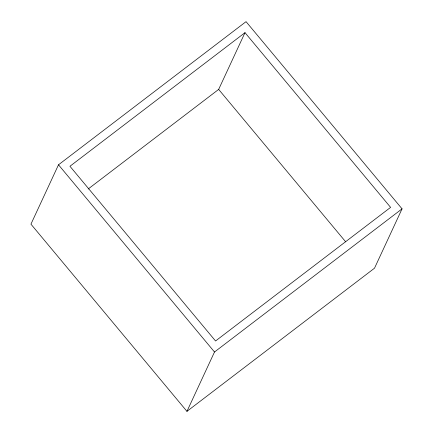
<?xml version="1.0" encoding="UTF-8"?>
<svg xmlns="http://www.w3.org/2000/svg" width="433" height="433" viewBox="0 0 433 433"><rect width="100%" height="100%" fill="white"/><g stroke="black" fill="none" stroke-linecap="round" stroke-linejoin="round"><path stroke-width="0.65" d="M58.498 164.8L30.943 224.153L186.953 411.35L374.502 268.2L402.057 208.847L246.047 21.65L58.498 164.8L214.503 351.997L186.953 411.35M88.175 188.994L218.66 89.404L244.997 32.659L390.604 207.375L215.553 340.988L69.946 166.272L244.997 32.659M214.503 351.997L402.057 208.847M218.66 89.404L345.686 241.825"/></g></svg>
